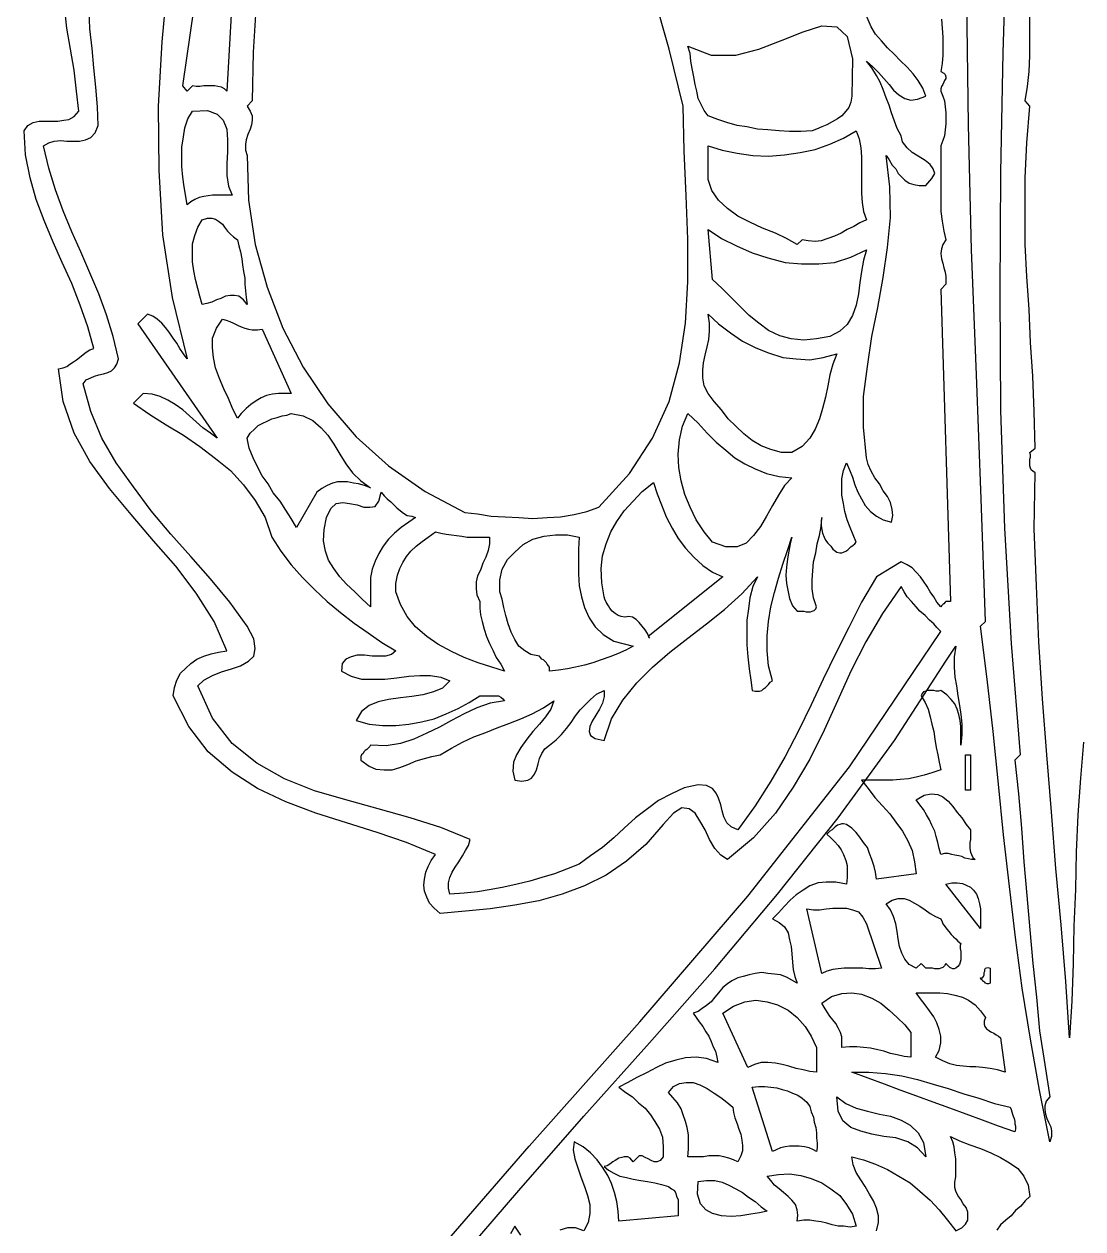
# Model space of a CAD drawing. Extents: x 0.04 to 7.37, y 0.02 to 7.76.
# Drawn here: x 0.344 to 1.759, y 2.611 to 4.222 of the extents above; entities that cross this region are included whole.
import ezdxf

# ---------------------------------------------------------------- set-up
doc = ezdxf.new("R2010")
doc.units = 0
doc.layers.add('1', color=7, linetype='Continuous')

msp = doc.modelspace()

# ---------------------------------------------------------------- linework, layer by layer
for points in [[(0.654, 4.248), (0.65, 4.184), (0.649, 4.119), (0.642, 4.112), (0.646, 4.105), (0.649, 4.099), (0.649, 4.093), (0.648, 4.087), (0.646, 4.081), (0.643, 4.074), (0.641, 4.067), (0.64, 4.061), (0.64, 4.053), (0.642, 4.046), (0.644, 3.986), (0.653, 3.927), (0.669, 3.87), (0.69, 3.815), (0.717, 3.763), (0.75, 3.714), (0.788, 3.67), (0.831, 3.631), (0.88, 3.597), (0.933, 3.569), (0.95, 3.567), (0.968, 3.564), (0.987, 3.563), (1.005, 3.562), (1.024, 3.561), (1.043, 3.562), (1.061, 3.563), (1.079, 3.566), (1.096, 3.57), (1.112, 3.576), (1.153, 3.621), (1.184, 3.668), (1.206, 3.717), (1.22, 3.769), (1.228, 3.822), (1.231, 3.877), (1.231, 3.934), (1.229, 3.992), (1.226, 4.052), (1.225, 4.112), (1.206, 4.188), (1.185, 4.262)], [(0.874, 2.555), (1.019, 2.722), (1.167, 2.888), (1.311, 3.056), (1.447, 3.229), (1.569, 3.41), (1.564, 3.415), (1.56, 3.42), (1.554, 3.425), (1.548, 3.431), (1.541, 3.437), (1.536, 3.443), (1.53, 3.45), (1.524, 3.456), (1.52, 3.463), (1.516, 3.47), (1.491, 3.434), (1.469, 3.396), (1.449, 3.357), (1.431, 3.317), (1.413, 3.278), (1.394, 3.239), (1.372, 3.202), (1.348, 3.167), (1.319, 3.134), (1.284, 3.105), (1.275, 3.111), (1.267, 3.12), (1.26, 3.132), (1.254, 3.145), (1.247, 3.157), (1.241, 3.167), (1.233, 3.173), (1.223, 3.174), (1.212, 3.167), (1.198, 3.152), (1.175, 3.125), (1.149, 3.103), (1.122, 3.084), (1.093, 3.07), (1.063, 3.059), (1.032, 3.05), (1, 3.044), (0.967, 3.039), (0.934, 3.036), (0.9, 3.033), (0.892, 3.04), (0.886, 3.047), (0.882, 3.055), (0.879, 3.063), (0.878, 3.071), (0.879, 3.079), (0.881, 3.088), (0.884, 3.096), (0.888, 3.104), (0.894, 3.112), (0.855, 3.128), (0.816, 3.141), (0.775, 3.154), (0.734, 3.167), (0.694, 3.182), (0.656, 3.2), (0.622, 3.222), (0.59, 3.249), (0.564, 3.283), (0.543, 3.324), (0.545, 3.335), (0.548, 3.345), (0.553, 3.354), (0.56, 3.361), (0.567, 3.367), (0.575, 3.373), (0.584, 3.377), (0.594, 3.38), (0.604, 3.382), (0.615, 3.384), (0.598, 3.423), (0.574, 3.461), (0.547, 3.497), (0.517, 3.531), (0.487, 3.566), (0.458, 3.601), (0.432, 3.637), (0.411, 3.675), (0.396, 3.717), (0.39, 3.761), (0.396, 3.762), (0.401, 3.764), (0.405, 3.767), (0.41, 3.77), (0.414, 3.773), (0.418, 3.776), (0.423, 3.78), (0.427, 3.783), (0.432, 3.786), (0.437, 3.788), (0.429, 3.817), (0.419, 3.846), (0.408, 3.875), (0.395, 3.903), (0.383, 3.93), (0.371, 3.959), (0.36, 3.987), (0.352, 4.016), (0.346, 4.047), (0.344, 4.079), (0.349, 4.086), (0.356, 4.09), (0.364, 4.092), (0.372, 4.092), (0.38, 4.092), (0.389, 4.092), (0.397, 4.093), (0.404, 4.094), (0.411, 4.098), (0.417, 4.105), (0.414, 4.132), (0.411, 4.16), (0.406, 4.188), (0.401, 4.216), (0.398, 4.245)]]:
    msp.add_lwpolyline(points)
at = {"layer": '1'}
for points in [[(1.657, 4.342), (1.652, 4.183), (1.649, 4.023), (1.648, 3.863), (1.649, 3.705), (1.654, 3.548), (1.663, 3.394), (1.675, 3.245), (1.668, 3.238), (1.673, 3.193), (1.677, 3.147), (1.68, 3.102), (1.684, 3.057), (1.688, 3.011), (1.692, 2.966), (1.697, 2.921), (1.701, 2.876), (1.708, 2.831), (1.715, 2.788), (1.71, 2.782), (1.708, 2.776), (1.708, 2.771), (1.709, 2.765), (1.711, 2.759), (1.713, 2.754), (1.716, 2.748), (1.717, 2.742), (1.717, 2.735), (1.715, 2.728), (1.701, 2.797), (1.689, 2.865), (1.678, 2.933), (1.669, 3.001), (1.661, 3.069), (1.653, 3.138), (1.646, 3.206), (1.639, 3.276), (1.631, 3.346), (1.622, 3.417), (1.629, 3.423), (1.623, 3.587), (1.617, 3.753), (1.61, 3.92), (1.606, 4.087), (1.604, 4.254)], [(0.536, 4.285), (0.528, 4.198), (0.523, 4.112), (0.524, 4.026), (0.529, 3.94), (0.542, 3.856), (0.562, 3.774), (0.557, 3.781), (0.552, 3.788), (0.548, 3.795), (0.543, 3.802), (0.538, 3.81), (0.533, 3.816), (0.528, 3.822), (0.522, 3.827), (0.516, 3.831), (0.509, 3.834), (0.496, 3.821), (0.602, 3.668), (0.593, 3.675), (0.583, 3.682), (0.574, 3.69), (0.565, 3.698), (0.556, 3.706), (0.546, 3.713), (0.536, 3.719), (0.526, 3.724), (0.515, 3.727), (0.503, 3.728), (0.49, 3.715), (0.512, 3.7), (0.534, 3.686), (0.557, 3.672), (0.579, 3.657), (0.6, 3.641), (0.62, 3.625), (0.637, 3.606), (0.653, 3.585), (0.666, 3.562), (0.675, 3.536), (0.687, 3.517), (0.701, 3.499), (0.716, 3.482), (0.732, 3.466), (0.749, 3.45), (0.767, 3.435), (0.785, 3.421), (0.804, 3.408), (0.822, 3.395), (0.841, 3.384), (0.835, 3.379), (0.827, 3.377), (0.819, 3.377), (0.809, 3.377), (0.799, 3.378), (0.789, 3.378), (0.781, 3.376), (0.774, 3.373), (0.769, 3.367), (0.768, 3.357), (0.781, 3.35), (0.795, 3.346), (0.811, 3.346), (0.826, 3.346), (0.842, 3.348), (0.858, 3.35), (0.873, 3.351), (0.887, 3.351), (0.901, 3.349), (0.913, 3.344), (0.903, 3.334), (0.891, 3.329), (0.877, 3.325), (0.862, 3.323), (0.847, 3.321), (0.831, 3.319), (0.817, 3.316), (0.805, 3.311), (0.795, 3.303), (0.788, 3.291), (0.805, 3.286), (0.823, 3.284), (0.841, 3.284), (0.858, 3.286), (0.875, 3.289), (0.892, 3.293), (0.908, 3.3), (0.924, 3.307), (0.939, 3.315), (0.953, 3.324), (0.956, 3.324), (0.96, 3.324), (0.964, 3.324), (0.968, 3.324), (0.971, 3.324), (0.975, 3.324), (0.978, 3.324), (0.981, 3.322), (0.984, 3.32), (0.986, 3.317), (0.967, 3.314), (0.949, 3.308), (0.932, 3.3), (0.915, 3.291), (0.899, 3.282), (0.882, 3.274), (0.865, 3.266), (0.847, 3.26), (0.828, 3.257), (0.807, 3.258), (0.806, 3.256), (0.804, 3.254), (0.802, 3.252), (0.8, 3.251), (0.798, 3.249), (0.797, 3.247), (0.795, 3.245), (0.794, 3.243), (0.794, 3.241), (0.794, 3.238), (0.805, 3.23), (0.814, 3.226), (0.825, 3.225), (0.836, 3.225), (0.846, 3.228), (0.857, 3.232), (0.868, 3.237), (0.879, 3.24), (0.889, 3.243), (0.9, 3.245), (0.915, 3.254), (0.93, 3.262), (0.945, 3.269), (0.961, 3.275), (0.976, 3.281), (0.992, 3.287), (1.008, 3.293), (1.023, 3.3), (1.038, 3.308), (1.052, 3.317), (1.048, 3.306), (1.041, 3.296), (1.033, 3.286), (1.024, 3.276), (1.016, 3.266), (1.008, 3.255), (1.002, 3.245), (0.998, 3.235), (0.997, 3.223), (1, 3.211), (1.009, 3.21), (1.017, 3.211), (1.022, 3.214), (1.026, 3.219), (1.029, 3.225), (1.031, 3.233), (1.033, 3.24), (1.036, 3.247), (1.04, 3.253), (1.046, 3.258), (1.055, 3.265), (1.062, 3.272), (1.069, 3.28), (1.075, 3.288), (1.081, 3.297), (1.087, 3.305), (1.094, 3.312), (1.101, 3.319), (1.109, 3.326), (1.119, 3.331), (1.119, 3.323), (1.117, 3.314), (1.113, 3.306), (1.108, 3.298), (1.103, 3.29), (1.1, 3.283), (1.099, 3.276), (1.101, 3.271), (1.107, 3.267), (1.119, 3.264), (1.129, 3.293), (1.144, 3.318), (1.163, 3.341), (1.184, 3.362), (1.207, 3.382), (1.231, 3.401), (1.256, 3.42), (1.28, 3.439), (1.303, 3.46), (1.324, 3.483), (1.318, 3.47), (1.314, 3.455), (1.312, 3.44), (1.31, 3.425), (1.31, 3.408), (1.31, 3.392), (1.311, 3.376), (1.313, 3.36), (1.315, 3.345), (1.317, 3.331), (1.321, 3.33), (1.324, 3.33), (1.327, 3.33), (1.33, 3.331), (1.332, 3.333), (1.335, 3.335), (1.337, 3.337), (1.339, 3.339), (1.341, 3.342), (1.344, 3.344), (1.339, 3.364), (1.337, 3.384), (1.337, 3.404), (1.339, 3.423), (1.342, 3.443), (1.347, 3.462), (1.352, 3.481), (1.358, 3.5), (1.364, 3.518), (1.37, 3.536), (1.368, 3.527), (1.366, 3.517), (1.364, 3.507), (1.363, 3.496), (1.362, 3.485), (1.363, 3.474), (1.365, 3.463), (1.367, 3.454), (1.371, 3.444), (1.377, 3.437), (1.38, 3.437), (1.383, 3.437), (1.386, 3.437), (1.389, 3.436), (1.392, 3.436), (1.395, 3.436), (1.397, 3.437), (1.4, 3.438), (1.402, 3.44), (1.403, 3.443), (1.399, 3.455), (1.397, 3.467), (1.397, 3.479), (1.398, 3.491), (1.399, 3.503), (1.402, 3.515), (1.404, 3.527), (1.407, 3.538), (1.409, 3.55), (1.41, 3.562), (1.409, 3.557), (1.409, 3.551), (1.41, 3.546), (1.411, 3.541), (1.413, 3.536), (1.415, 3.532), (1.418, 3.528), (1.422, 3.524), (1.425, 3.52), (1.43, 3.516), (1.434, 3.515), (1.437, 3.515), (1.439, 3.516), (1.442, 3.517), (1.445, 3.519), (1.447, 3.521), (1.449, 3.523), (1.452, 3.525), (1.454, 3.527), (1.456, 3.529), (1.452, 3.539), (1.448, 3.549), (1.444, 3.559), (1.441, 3.57), (1.439, 3.581), (1.437, 3.592), (1.437, 3.603), (1.437, 3.614), (1.439, 3.625), (1.443, 3.635), (1.447, 3.626), (1.451, 3.616), (1.454, 3.606), (1.458, 3.596), (1.463, 3.587), (1.468, 3.578), (1.475, 3.57), (1.483, 3.564), (1.492, 3.559), (1.503, 3.556), (1.505, 3.565), (1.504, 3.573), (1.502, 3.582), (1.498, 3.59), (1.492, 3.598), (1.487, 3.607), (1.481, 3.615), (1.476, 3.624), (1.472, 3.633), (1.47, 3.642), (1.466, 3.683), (1.466, 3.724), (1.471, 3.764), (1.477, 3.804), (1.485, 3.843), (1.492, 3.883), (1.498, 3.923), (1.502, 3.963), (1.501, 4.004), (1.496, 4.046), (1.5, 4.04), (1.504, 4.033), (1.509, 4.028), (1.512, 4.022), (1.517, 4.017), (1.521, 4.013), (1.527, 4.009), (1.533, 4.007), (1.54, 4.006), (1.549, 4.006), (1.557, 4.015), (1.561, 4.022), (1.559, 4.028), (1.555, 4.034), (1.548, 4.039), (1.539, 4.045), (1.531, 4.05), (1.524, 4.056), (1.518, 4.064), (1.516, 4.072), (1.511, 4.082), (1.507, 4.092), (1.503, 4.103), (1.5, 4.113), (1.496, 4.123), (1.492, 4.134), (1.488, 4.144), (1.483, 4.153), (1.477, 4.163), (1.47, 4.172), (1.478, 4.165), (1.486, 4.157), (1.493, 4.149), (1.5, 4.141), (1.506, 4.133), (1.513, 4.127), (1.521, 4.122), (1.529, 4.12), (1.538, 4.121), (1.549, 4.125), (1.545, 4.136), (1.539, 4.146), (1.532, 4.155), (1.524, 4.164), (1.515, 4.173), (1.507, 4.181), (1.498, 4.19), (1.49, 4.199), (1.482, 4.208), (1.476, 4.218), (1.451, 4.276)], [(0.622, 4.258), (0.615, 4.132), (0.612, 4.135), (0.608, 4.137), (0.603, 4.138), (0.599, 4.139), (0.594, 4.139), (0.589, 4.139), (0.584, 4.139), (0.579, 4.138), (0.574, 4.138), (0.569, 4.139), (0.562, 4.132), (0.556, 4.139), (0.576, 4.278)], [(1.57, 4.228), (1.571, 4.216), (1.572, 4.204), (1.572, 4.192), (1.572, 4.18), (1.571, 4.169), (1.569, 4.158), (1.573, 4.156), (1.575, 4.154), (1.576, 4.151), (1.576, 4.149), (1.574, 4.146), (1.573, 4.144), (1.572, 4.141), (1.57, 4.138), (1.569, 4.135), (1.569, 4.132), (1.572, 4.125), (1.574, 4.119), (1.575, 4.111), (1.576, 4.103), (1.576, 4.096), (1.576, 4.088), (1.575, 4.08), (1.574, 4.072), (1.572, 4.066), (1.569, 4.059), (1.569, 4.048), (1.569, 4.037), (1.569, 4.024), (1.569, 4.011), (1.569, 3.998), (1.569, 3.984), (1.569, 3.971), (1.571, 3.958), (1.573, 3.945), (1.576, 3.933), (1.572, 3.927), (1.57, 3.921), (1.569, 3.915), (1.57, 3.908), (1.572, 3.902), (1.573, 3.896), (1.575, 3.89), (1.576, 3.884), (1.576, 3.879), (1.576, 3.874), (1.569, 3.867), (1.582, 3.45), (1.58, 3.45), (1.578, 3.45), (1.576, 3.45), (1.575, 3.449), (1.573, 3.447), (1.572, 3.446), (1.57, 3.444), (1.569, 3.443), (1.564, 3.449), (1.56, 3.456), (1.555, 3.463), (1.551, 3.47), (1.546, 3.477), (1.542, 3.483), (1.536, 3.489), (1.531, 3.495), (1.524, 3.499), (1.516, 3.503), (1.483, 3.483), (1.463, 3.449), (1.446, 3.415), (1.429, 3.381), (1.412, 3.346), (1.396, 3.312), (1.379, 3.277), (1.361, 3.243), (1.342, 3.21), (1.321, 3.177), (1.298, 3.145), (1.289, 3.149), (1.283, 3.154), (1.279, 3.162), (1.277, 3.17), (1.275, 3.178), (1.272, 3.187), (1.269, 3.194), (1.264, 3.2), (1.256, 3.204), (1.245, 3.205), (1.226, 3.201), (1.209, 3.193), (1.192, 3.184), (1.177, 3.173), (1.161, 3.161), (1.146, 3.147), (1.132, 3.134), (1.117, 3.121), (1.101, 3.11), (1.086, 3.099), (1.069, 3.092), (1.053, 3.086), (1.036, 3.081), (1.02, 3.076), (1.003, 3.072), (0.985, 3.068), (0.968, 3.065), (0.95, 3.062), (0.932, 3.06), (0.913, 3.059), (0.911, 3.067), (0.911, 3.074), (0.913, 3.081), (0.916, 3.088), (0.92, 3.095), (0.925, 3.102), (0.93, 3.11), (0.934, 3.117), (0.938, 3.124), (0.94, 3.132), (0.901, 3.148), (0.86, 3.161), (0.817, 3.173), (0.774, 3.185), (0.732, 3.197), (0.692, 3.213), (0.655, 3.234), (0.622, 3.26), (0.596, 3.294), (0.576, 3.337), (0.584, 3.345), (0.596, 3.351), (0.608, 3.356), (0.621, 3.36), (0.633, 3.364), (0.644, 3.37), (0.651, 3.377), (0.653, 3.387), (0.651, 3.4), (0.642, 3.417), (0.619, 3.449), (0.593, 3.48), (0.567, 3.51), (0.54, 3.54), (0.514, 3.571), (0.49, 3.603), (0.467, 3.635), (0.448, 3.668), (0.433, 3.704), (0.423, 3.741), (0.427, 3.746), (0.433, 3.749), (0.438, 3.751), (0.444, 3.753), (0.45, 3.754), (0.456, 3.756), (0.461, 3.758), (0.465, 3.762), (0.468, 3.767), (0.47, 3.774), (0.463, 3.804), (0.454, 3.833), (0.444, 3.861), (0.432, 3.889), (0.42, 3.917), (0.408, 3.944), (0.396, 3.972), (0.386, 4), (0.377, 4.029), (0.37, 4.059), (0.377, 4.063), (0.384, 4.065), (0.393, 4.066), (0.401, 4.065), (0.41, 4.065), (0.418, 4.065), (0.426, 4.067), (0.433, 4.07), (0.439, 4.076), (0.443, 4.086), (0.442, 4.111), (0.44, 4.137), (0.437, 4.163), (0.435, 4.189), (0.432, 4.215), (0.431, 4.24)], [(1.76, 3.262), (1.756, 3.214), (1.752, 3.165), (1.75, 3.115), (1.749, 3.065), (1.747, 3.016), (1.746, 2.966), (1.744, 2.916), (1.741, 2.867), (1.736, 2.942), (1.73, 3.018), (1.723, 3.093), (1.717, 3.169), (1.711, 3.245), (1.705, 3.32), (1.7, 3.396), (1.697, 3.471), (1.694, 3.547), (1.695, 3.622), (1.692, 3.624), (1.69, 3.626), (1.689, 3.628), (1.688, 3.631), (1.688, 3.634), (1.688, 3.637), (1.688, 3.64), (1.689, 3.643), (1.689, 3.646), (1.688, 3.649), (1.695, 3.655), (1.694, 3.704), (1.692, 3.751), (1.689, 3.796), (1.687, 3.84), (1.684, 3.884), (1.682, 3.927), (1.682, 3.971), (1.682, 4.016), (1.684, 4.063), (1.688, 4.112), (1.682, 4.119), (1.685, 4.138), (1.687, 4.158), (1.688, 4.179), (1.688, 4.2), (1.688, 4.221), (1.688, 4.242)], [(1.45, 4.125), (1.449, 4.117), (1.446, 4.11), (1.442, 4.105), (1.437, 4.099), (1.431, 4.095), (1.424, 4.091), (1.417, 4.087), (1.41, 4.084), (1.403, 4.081), (1.397, 4.079), (1.382, 4.078), (1.367, 4.078), (1.353, 4.079), (1.338, 4.08), (1.324, 4.081), (1.31, 4.084), (1.297, 4.086), (1.283, 4.09), (1.271, 4.094), (1.258, 4.099), (1.253, 4.106), (1.249, 4.114), (1.245, 4.122), (1.243, 4.132), (1.241, 4.141), (1.239, 4.151), (1.237, 4.162), (1.235, 4.172), (1.234, 4.182), (1.231, 4.192), (1.262, 4.18), (1.295, 4.18), (1.326, 4.188), (1.357, 4.2), (1.385, 4.211), (1.41, 4.219), (1.43, 4.218), (1.444, 4.205), (1.451, 4.175), (1.45, 4.125)], [(0.622, 3.993), (0.615, 3.993), (0.609, 3.993), (0.603, 3.993), (0.596, 3.993), (0.59, 3.992), (0.584, 3.991), (0.578, 3.99), (0.572, 3.987), (0.567, 3.984), (0.562, 3.98), (0.56, 3.991), (0.558, 4.004), (0.556, 4.017), (0.555, 4.031), (0.555, 4.044), (0.555, 4.057), (0.557, 4.071), (0.559, 4.083), (0.563, 4.095), (0.569, 4.105), (0.589, 4.106), (0.602, 4.101), (0.61, 4.093), (0.615, 4.081), (0.616, 4.067), (0.616, 4.051), (0.615, 4.035), (0.615, 4.019), (0.617, 4.005), (0.622, 3.993)], [(1.47, 3.96), (1.461, 3.956), (1.453, 3.951), (1.444, 3.947), (1.436, 3.942), (1.427, 3.938), (1.418, 3.935), (1.409, 3.932), (1.401, 3.931), (1.392, 3.932), (1.384, 3.933), (1.377, 3.927), (1.363, 3.935), (1.348, 3.942), (1.331, 3.949), (1.314, 3.957), (1.298, 3.965), (1.284, 3.975), (1.272, 3.986), (1.263, 3.999), (1.258, 4.014), (1.258, 4.033), (1.258, 4.059), (1.277, 4.053), (1.297, 4.049), (1.318, 4.046), (1.339, 4.045), (1.36, 4.047), (1.381, 4.05), (1.401, 4.054), (1.421, 4.061), (1.439, 4.069), (1.456, 4.079), (1.46, 4.068), (1.462, 4.056), (1.463, 4.044), (1.463, 4.032), (1.463, 4.019), (1.463, 4.007), (1.463, 3.995), (1.464, 3.983), (1.466, 3.971), (1.47, 3.96)], [(0.629, 3.933), (0.631, 3.925), (0.633, 3.917), (0.635, 3.908), (0.636, 3.9), (0.637, 3.891), (0.639, 3.882), (0.639, 3.874), (0.64, 3.865), (0.641, 3.856), (0.642, 3.847), (0.637, 3.853), (0.631, 3.858), (0.625, 3.859), (0.62, 3.859), (0.613, 3.858), (0.607, 3.855), (0.601, 3.853), (0.595, 3.85), (0.588, 3.848), (0.582, 3.847), (0.579, 3.858), (0.576, 3.868), (0.573, 3.88), (0.571, 3.892), (0.569, 3.904), (0.569, 3.916), (0.569, 3.928), (0.572, 3.939), (0.576, 3.95), (0.582, 3.96), (0.589, 3.962), (0.595, 3.962), (0.6, 3.961), (0.604, 3.958), (0.609, 3.954), (0.612, 3.95), (0.616, 3.945), (0.62, 3.941), (0.624, 3.937), (0.629, 3.933)], [(1.47, 3.92), (1.466, 3.906), (1.463, 3.891), (1.461, 3.876), (1.459, 3.861), (1.456, 3.846), (1.451, 3.832), (1.444, 3.82), (1.434, 3.811), (1.421, 3.804), (1.403, 3.801), (1.386, 3.799), (1.369, 3.801), (1.354, 3.805), (1.339, 3.812), (1.326, 3.822), (1.313, 3.832), (1.301, 3.844), (1.289, 3.856), (1.277, 3.868), (1.264, 3.88), (1.258, 3.947), (1.276, 3.935), (1.296, 3.925), (1.317, 3.916), (1.338, 3.909), (1.361, 3.903), (1.383, 3.901), (1.406, 3.901), (1.427, 3.903), (1.449, 3.91), (1.47, 3.92)], [(1.43, 3.781), (1.425, 3.767), (1.421, 3.753), (1.418, 3.738), (1.415, 3.723), (1.411, 3.708), (1.407, 3.694), (1.401, 3.68), (1.394, 3.668), (1.384, 3.657), (1.37, 3.649), (1.356, 3.649), (1.342, 3.653), (1.329, 3.658), (1.317, 3.665), (1.306, 3.674), (1.295, 3.684), (1.285, 3.694), (1.276, 3.706), (1.266, 3.717), (1.258, 3.728), (1.253, 3.738), (1.251, 3.749), (1.251, 3.759), (1.252, 3.769), (1.254, 3.779), (1.257, 3.79), (1.259, 3.8), (1.26, 3.811), (1.26, 3.822), (1.258, 3.834), (1.272, 3.821), (1.288, 3.809), (1.304, 3.798), (1.322, 3.789), (1.339, 3.782), (1.358, 3.776), (1.376, 3.774), (1.394, 3.773), (1.412, 3.776), (1.43, 3.781)], [(0.662, 3.814), (0.701, 3.728), (0.692, 3.728), (0.684, 3.728), (0.676, 3.727), (0.668, 3.725), (0.661, 3.722), (0.654, 3.718), (0.647, 3.713), (0.641, 3.708), (0.634, 3.701), (0.629, 3.695), (0.623, 3.707), (0.617, 3.721), (0.611, 3.734), (0.605, 3.748), (0.6, 3.762), (0.597, 3.776), (0.596, 3.789), (0.596, 3.802), (0.601, 3.815), (0.609, 3.827), (0.614, 3.826), (0.619, 3.824), (0.624, 3.822), (0.629, 3.819), (0.634, 3.817), (0.639, 3.815), (0.644, 3.814), (0.649, 3.813), (0.656, 3.813), (0.662, 3.814)], [(0.807, 3.602), (0.799, 3.605), (0.791, 3.607), (0.784, 3.608), (0.776, 3.61), (0.769, 3.61), (0.763, 3.61), (0.756, 3.608), (0.749, 3.605), (0.742, 3.601), (0.735, 3.596), (0.708, 3.549), (0.701, 3.561), (0.694, 3.572), (0.686, 3.584), (0.677, 3.595), (0.67, 3.607), (0.662, 3.618), (0.656, 3.63), (0.65, 3.642), (0.645, 3.655), (0.642, 3.668), (0.646, 3.675), (0.652, 3.68), (0.657, 3.685), (0.663, 3.688), (0.669, 3.691), (0.675, 3.694), (0.682, 3.696), (0.689, 3.698), (0.695, 3.699), (0.701, 3.701), (0.717, 3.698), (0.73, 3.692), (0.741, 3.682), (0.75, 3.672), (0.758, 3.66), (0.766, 3.647), (0.774, 3.634), (0.783, 3.622), (0.794, 3.611), (0.807, 3.602)], [(1.37, 3.615), (1.36, 3.605), (1.352, 3.592), (1.344, 3.578), (1.336, 3.564), (1.328, 3.55), (1.319, 3.538), (1.309, 3.528), (1.297, 3.523), (1.282, 3.523), (1.264, 3.529), (1.253, 3.543), (1.242, 3.559), (1.234, 3.576), (1.227, 3.593), (1.222, 3.611), (1.219, 3.629), (1.218, 3.647), (1.22, 3.666), (1.224, 3.684), (1.231, 3.701), (1.245, 3.688), (1.257, 3.675), (1.269, 3.663), (1.282, 3.652), (1.294, 3.642), (1.307, 3.634), (1.321, 3.627), (1.336, 3.621), (1.353, 3.617), (1.37, 3.615)], [(1.278, 3.483), (1.178, 3.403), (1.18, 3.401), (1.18, 3.401), (1.179, 3.403), (1.177, 3.407), (1.174, 3.412), (1.17, 3.417), (1.166, 3.422), (1.162, 3.426), (1.157, 3.429), (1.152, 3.43), (1.147, 3.429), (1.142, 3.43), (1.138, 3.431), (1.134, 3.434), (1.13, 3.437), (1.127, 3.441), (1.125, 3.444), (1.122, 3.449), (1.12, 3.453), (1.119, 3.456), (1.116, 3.475), (1.115, 3.494), (1.117, 3.511), (1.122, 3.527), (1.128, 3.543), (1.136, 3.557), (1.146, 3.571), (1.158, 3.584), (1.17, 3.597), (1.185, 3.609), (1.19, 3.594), (1.196, 3.579), (1.202, 3.563), (1.21, 3.548), (1.218, 3.534), (1.228, 3.521), (1.239, 3.509), (1.251, 3.498), (1.264, 3.489), (1.278, 3.483)], [(0.867, 3.562), (0.858, 3.556), (0.848, 3.549), (0.839, 3.541), (0.831, 3.533), (0.824, 3.524), (0.818, 3.514), (0.813, 3.504), (0.809, 3.493), (0.807, 3.482), (0.807, 3.47), (0.807, 3.443), (0.796, 3.453), (0.786, 3.463), (0.775, 3.473), (0.766, 3.483), (0.758, 3.494), (0.751, 3.505), (0.747, 3.517), (0.744, 3.531), (0.745, 3.546), (0.748, 3.562), (0.754, 3.574), (0.761, 3.581), (0.77, 3.582), (0.779, 3.581), (0.789, 3.579), (0.798, 3.576), (0.806, 3.576), (0.813, 3.577), (0.818, 3.584), (0.821, 3.596), (0.825, 3.591), (0.829, 3.587), (0.834, 3.583), (0.838, 3.579), (0.842, 3.575), (0.847, 3.571), (0.851, 3.568), (0.856, 3.565), (0.862, 3.564), (0.867, 3.562)], [(0.966, 3.536), (0.966, 3.527), (0.964, 3.518), (0.961, 3.509), (0.957, 3.501), (0.954, 3.492), (0.95, 3.484), (0.948, 3.476), (0.948, 3.467), (0.949, 3.459), (0.953, 3.45), (0.953, 3.441), (0.954, 3.432), (0.956, 3.423), (0.959, 3.413), (0.962, 3.403), (0.966, 3.394), (0.971, 3.384), (0.975, 3.375), (0.981, 3.366), (0.986, 3.357), (0.969, 3.362), (0.951, 3.368), (0.932, 3.375), (0.915, 3.383), (0.897, 3.393), (0.882, 3.403), (0.867, 3.416), (0.856, 3.43), (0.847, 3.446), (0.841, 3.463), (0.841, 3.474), (0.843, 3.485), (0.846, 3.494), (0.85, 3.502), (0.855, 3.51), (0.861, 3.517), (0.868, 3.524), (0.876, 3.53), (0.884, 3.536), (0.894, 3.543), (0.901, 3.541), (0.908, 3.54), (0.915, 3.539), (0.922, 3.538), (0.929, 3.537), (0.936, 3.536), (0.944, 3.536), (0.951, 3.536), (0.959, 3.536), (0.966, 3.536)], [(1.086, 3.536), (1.085, 3.52), (1.085, 3.504), (1.085, 3.487), (1.086, 3.471), (1.089, 3.456), (1.093, 3.442), (1.099, 3.428), (1.107, 3.416), (1.118, 3.406), (1.132, 3.397), (1.158, 3.39), (1.148, 3.385), (1.137, 3.38), (1.127, 3.376), (1.115, 3.372), (1.104, 3.368), (1.093, 3.365), (1.081, 3.362), (1.07, 3.36), (1.058, 3.358), (1.046, 3.357), (1.046, 3.36), (1.046, 3.362), (1.045, 3.364), (1.043, 3.366), (1.042, 3.368), (1.04, 3.37), (1.038, 3.372), (1.036, 3.373), (1.034, 3.375), (1.033, 3.377), (1.021, 3.379), (1.013, 3.384), (1.005, 3.39), (1, 3.399), (0.995, 3.409), (0.991, 3.42), (0.988, 3.431), (0.985, 3.442), (0.983, 3.453), (0.98, 3.463), (0.98, 3.479), (0.983, 3.493), (0.99, 3.506), (1, 3.516), (1.011, 3.526), (1.024, 3.533), (1.039, 3.537), (1.054, 3.539), (1.07, 3.539), (1.086, 3.536)], [(0.92, 2.564), (1.005, 2.663), (1.092, 2.762), (1.18, 2.86), (1.267, 2.959), (1.351, 3.059), (1.432, 3.161), (1.507, 3.264), (1.576, 3.37), (1.589, 3.39), (1.587, 3.376), (1.587, 3.362), (1.588, 3.349), (1.59, 3.337), (1.592, 3.324), (1.594, 3.311), (1.596, 3.299), (1.597, 3.286), (1.597, 3.272), (1.596, 3.258)], [(1.596, 3.258), (1.596, 3.266), (1.596, 3.275), (1.596, 3.283), (1.595, 3.291), (1.593, 3.299), (1.591, 3.306), (1.588, 3.313), (1.583, 3.319), (1.577, 3.325), (1.569, 3.331), (1.566, 3.33), (1.563, 3.33), (1.56, 3.331), (1.557, 3.331), (1.554, 3.331), (1.551, 3.331), (1.549, 3.33), (1.546, 3.329), (1.544, 3.327), (1.543, 3.324), (1.548, 3.315), (1.552, 3.306), (1.555, 3.296), (1.557, 3.286), (1.56, 3.276), (1.561, 3.266), (1.563, 3.255), (1.565, 3.245), (1.567, 3.235), (1.569, 3.225), (1.557, 3.221), (1.547, 3.218), (1.536, 3.215), (1.526, 3.213), (1.515, 3.212), (1.505, 3.211), (1.495, 3.211), (1.485, 3.211), (1.474, 3.211), (1.463, 3.211), (1.472, 3.2), (1.481, 3.188), (1.491, 3.177), (1.501, 3.166), (1.509, 3.155), (1.518, 3.143), (1.525, 3.13), (1.531, 3.117), (1.534, 3.102), (1.536, 3.086), (1.483, 3.079), (1.482, 3.088), (1.48, 3.096), (1.477, 3.105), (1.474, 3.113), (1.471, 3.121), (1.466, 3.128), (1.461, 3.135), (1.456, 3.141), (1.45, 3.147), (1.443, 3.152), (1.439, 3.153), (1.437, 3.153), (1.434, 3.152), (1.431, 3.151), (1.428, 3.149), (1.426, 3.147), (1.424, 3.145), (1.421, 3.143), (1.419, 3.141), (1.417, 3.139), (1.422, 3.134), (1.427, 3.129), (1.432, 3.124), (1.436, 3.118), (1.439, 3.112), (1.442, 3.104), (1.444, 3.097), (1.444, 3.089), (1.444, 3.081), (1.443, 3.072), (1.429, 3.075), (1.416, 3.075), (1.405, 3.074), (1.394, 3.07), (1.385, 3.064), (1.376, 3.058), (1.368, 3.051), (1.36, 3.043), (1.352, 3.034), (1.344, 3.026), (1.353, 3.021), (1.36, 3.015), (1.365, 3.007), (1.367, 2.998), (1.369, 2.989), (1.37, 2.979), (1.371, 2.968), (1.372, 2.958), (1.374, 2.949), (1.377, 2.94), (1.37, 2.944), (1.363, 2.948), (1.355, 2.951), (1.347, 2.952), (1.338, 2.953), (1.33, 2.954), (1.321, 2.953), (1.313, 2.951), (1.305, 2.949), (1.298, 2.947), (1.29, 2.943), (1.284, 2.939), (1.278, 2.934), (1.272, 2.927), (1.267, 2.921), (1.262, 2.915), (1.256, 2.91), (1.25, 2.906), (1.245, 2.902), (1.238, 2.9), (1.242, 2.894), (1.246, 2.888), (1.251, 2.882), (1.255, 2.875), (1.259, 2.869), (1.262, 2.862), (1.265, 2.855), (1.268, 2.849), (1.27, 2.841), (1.271, 2.834), (1.256, 2.839), (1.242, 2.841), (1.228, 2.84), (1.215, 2.837), (1.201, 2.833), (1.189, 2.827), (1.176, 2.82), (1.163, 2.814), (1.151, 2.807), (1.139, 2.801), (1.148, 2.794), (1.157, 2.788), (1.165, 2.78), (1.174, 2.773), (1.181, 2.764), (1.187, 2.755), (1.193, 2.745), (1.197, 2.734), (1.198, 2.721), (1.198, 2.708), (1.194, 2.703), (1.19, 2.701), (1.186, 2.701), (1.182, 2.703), (1.178, 2.705), (1.174, 2.707), (1.17, 2.709), (1.166, 2.709), (1.163, 2.706), (1.158, 2.701), (1.154, 2.706), (1.151, 2.708), (1.146, 2.708), (1.143, 2.707), (1.139, 2.706), (1.134, 2.703), (1.131, 2.701), (1.127, 2.698), (1.123, 2.696), (1.119, 2.695), (1.125, 2.69), (1.132, 2.686), (1.14, 2.682), (1.149, 2.68), (1.158, 2.678), (1.168, 2.676), (1.177, 2.675), (1.187, 2.673), (1.196, 2.671), (1.205, 2.668), (1.209, 2.665), (1.213, 2.663), (1.215, 2.659), (1.216, 2.655), (1.218, 2.651), (1.218, 2.647), (1.218, 2.642), (1.218, 2.638), (1.218, 2.633), (1.218, 2.629), (1.139, 2.622), (1.138, 2.635), (1.136, 2.648), (1.133, 2.66), (1.129, 2.672), (1.124, 2.683), (1.117, 2.694), (1.11, 2.704), (1.101, 2.713), (1.091, 2.721), (1.079, 2.728), (1.078, 2.717), (1.08, 2.705), (1.084, 2.693), (1.088, 2.681), (1.093, 2.668), (1.097, 2.656), (1.1, 2.644), (1.1, 2.632), (1.098, 2.62), (1.092, 2.609), (1.081, 2.613), (1.07, 2.613), (1.06, 2.61)], [(1.602, 3.245), (1.609, 3.245), (1.609, 3.198), (1.602, 3.198), (1.602, 3.245)], [(1.609, 3.145), (1.609, 3.141), (1.609, 3.137), (1.609, 3.132), (1.608, 3.128), (1.608, 3.124), (1.608, 3.12), (1.609, 3.115), (1.61, 3.112), (1.612, 3.108), (1.615, 3.105), (1.61, 3.105), (1.606, 3.106), (1.601, 3.107), (1.597, 3.109), (1.593, 3.11), (1.588, 3.111), (1.584, 3.112), (1.579, 3.113), (1.574, 3.113), (1.569, 3.112), (1.567, 3.12), (1.565, 3.128), (1.563, 3.136), (1.561, 3.143), (1.557, 3.151), (1.554, 3.158), (1.55, 3.165), (1.546, 3.172), (1.541, 3.178), (1.536, 3.185), (1.547, 3.191), (1.556, 3.193), (1.565, 3.192), (1.572, 3.189), (1.579, 3.183), (1.585, 3.176), (1.591, 3.168), (1.597, 3.161), (1.603, 3.152), (1.609, 3.145)], [(1.622, 3.039), (1.622, 3.013), (1.576, 3.072), (1.584, 3.074), (1.591, 3.074), (1.598, 3.073), (1.603, 3.071), (1.609, 3.068), (1.613, 3.064), (1.617, 3.059), (1.619, 3.053), (1.621, 3.046), (1.622, 3.039)], [(1.596, 2.993), (1.595, 2.99), (1.595, 2.986), (1.596, 2.982), (1.596, 2.978), (1.596, 2.975), (1.596, 2.971), (1.595, 2.968), (1.594, 2.965), (1.592, 2.962), (1.589, 2.96), (1.587, 2.959), (1.585, 2.959), (1.583, 2.96), (1.581, 2.961), (1.58, 2.962), (1.579, 2.963), (1.577, 2.965), (1.576, 2.966), (1.574, 2.963), (1.572, 2.961), (1.569, 2.96), (1.567, 2.959), (1.564, 2.959), (1.561, 2.959), (1.558, 2.96), (1.555, 2.96), (1.552, 2.96), (1.549, 2.96), (1.543, 2.966), (1.536, 2.96), (1.527, 2.965), (1.521, 2.972), (1.517, 2.98), (1.514, 2.989), (1.512, 2.999), (1.511, 3.009), (1.509, 3.019), (1.506, 3.029), (1.502, 3.038), (1.496, 3.046), (1.504, 3.051), (1.512, 3.053), (1.52, 3.053), (1.527, 3.051), (1.534, 3.047), (1.541, 3.043), (1.548, 3.038), (1.555, 3.033), (1.562, 3.029), (1.569, 3.026), (1.571, 3.022), (1.572, 3.019), (1.575, 3.015), (1.577, 3.012), (1.58, 3.009), (1.583, 3.005), (1.586, 3.002), (1.589, 2.999), (1.592, 2.996), (1.596, 2.993)], [(1.47, 3.019), (1.49, 2.96), (1.482, 2.959), (1.473, 2.959), (1.465, 2.96), (1.456, 2.96), (1.448, 2.96), (1.44, 2.96), (1.432, 2.959), (1.425, 2.958), (1.417, 2.956), (1.41, 2.953), (1.39, 3.039), (1.399, 3.038), (1.407, 3.038), (1.416, 3.039), (1.425, 3.04), (1.435, 3.04), (1.443, 3.04), (1.451, 3.038), (1.459, 3.035), (1.465, 3.028), (1.47, 3.019)], [(1.635, 2.94), (1.633, 2.939), (1.631, 2.939), (1.629, 2.94), (1.628, 2.941), (1.626, 2.942), (1.625, 2.944), (1.623, 2.945), (1.622, 2.947), (1.625, 2.947), (1.626, 2.949), (1.627, 2.951), (1.627, 2.954), (1.628, 2.956), (1.628, 2.958), (1.629, 2.96), (1.632, 2.961), (1.635, 2.96), (1.635, 2.94)], [(1.403, 2.854), (1.403, 2.821), (1.394, 2.822), (1.385, 2.824), (1.376, 2.826), (1.366, 2.829), (1.357, 2.831), (1.348, 2.833), (1.338, 2.834), (1.329, 2.834), (1.32, 2.831), (1.311, 2.827), (1.278, 2.9), (1.292, 2.909), (1.307, 2.915), (1.322, 2.917), (1.337, 2.915), (1.351, 2.911), (1.365, 2.904), (1.377, 2.894), (1.388, 2.882), (1.396, 2.869), (1.403, 2.854)], [(1.529, 2.874), (1.529, 2.841), (1.52, 2.842), (1.511, 2.844), (1.502, 2.846), (1.493, 2.849), (1.485, 2.851), (1.475, 2.853), (1.466, 2.854), (1.457, 2.855), (1.447, 2.855), (1.437, 2.854), (1.437, 2.861), (1.437, 2.868), (1.435, 2.874), (1.432, 2.88), (1.429, 2.886), (1.425, 2.891), (1.421, 2.896), (1.417, 2.902), (1.413, 2.908), (1.41, 2.913), (1.423, 2.922), (1.437, 2.926), (1.45, 2.927), (1.463, 2.925), (1.477, 2.92), (1.489, 2.913), (1.5, 2.904), (1.511, 2.894), (1.521, 2.884), (1.529, 2.874)], [(1.629, 2.894), (1.627, 2.889), (1.627, 2.885), (1.628, 2.882), (1.63, 2.879), (1.633, 2.877), (1.636, 2.875), (1.64, 2.873), (1.643, 2.871), (1.646, 2.869), (1.649, 2.867), (1.655, 2.821), (1.645, 2.824), (1.635, 2.826), (1.625, 2.827), (1.616, 2.828), (1.608, 2.828), (1.599, 2.829), (1.59, 2.83), (1.581, 2.832), (1.572, 2.836), (1.562, 2.841), (1.567, 2.85), (1.569, 2.86), (1.569, 2.869), (1.567, 2.878), (1.564, 2.887), (1.56, 2.895), (1.554, 2.903), (1.548, 2.911), (1.542, 2.919), (1.536, 2.927), (1.547, 2.927), (1.557, 2.927), (1.568, 2.927), (1.578, 2.926), (1.588, 2.924), (1.598, 2.921), (1.606, 2.917), (1.615, 2.911), (1.622, 2.903), (1.629, 2.894)], [(1.662, 2.774), (1.663, 2.771), (1.664, 2.768), (1.665, 2.765), (1.666, 2.762), (1.667, 2.759), (1.668, 2.755), (1.668, 2.752), (1.669, 2.749), (1.669, 2.745), (1.668, 2.741), (1.646, 2.749), (1.625, 2.757), (1.603, 2.765), (1.581, 2.773), (1.559, 2.781), (1.537, 2.789), (1.515, 2.797), (1.494, 2.805), (1.472, 2.813), (1.45, 2.821), (1.473, 2.821), (1.495, 2.819), (1.517, 2.816), (1.538, 2.811), (1.559, 2.805), (1.579, 2.799), (1.6, 2.792), (1.62, 2.786), (1.641, 2.779), (1.662, 2.774)], [(1.291, 2.774), (1.292, 2.767), (1.294, 2.76), (1.297, 2.752), (1.299, 2.745), (1.302, 2.738), (1.303, 2.73), (1.304, 2.723), (1.304, 2.716), (1.302, 2.709), (1.298, 2.701), (1.292, 2.704), (1.286, 2.706), (1.279, 2.708), (1.273, 2.709), (1.266, 2.709), (1.259, 2.709), (1.252, 2.708), (1.245, 2.708), (1.238, 2.708), (1.231, 2.708), (1.232, 2.718), (1.232, 2.728), (1.232, 2.737), (1.23, 2.747), (1.228, 2.755), (1.225, 2.764), (1.222, 2.772), (1.217, 2.78), (1.211, 2.787), (1.205, 2.794), (1.212, 2.802), (1.22, 2.806), (1.229, 2.807), (1.238, 2.807), (1.247, 2.804), (1.257, 2.799), (1.266, 2.793), (1.275, 2.787), (1.283, 2.781), (1.291, 2.774)], [(1.39, 2.781), (1.394, 2.775), (1.396, 2.768), (1.399, 2.761), (1.4, 2.754), (1.402, 2.747), (1.403, 2.74), (1.403, 2.733), (1.404, 2.726), (1.404, 2.72), (1.403, 2.715), (1.399, 2.717), (1.393, 2.72), (1.387, 2.721), (1.38, 2.722), (1.374, 2.722), (1.367, 2.722), (1.361, 2.721), (1.355, 2.72), (1.349, 2.717), (1.344, 2.715), (1.317, 2.801), (1.326, 2.802), (1.334, 2.802), (1.342, 2.801), (1.35, 2.8), (1.357, 2.798), (1.364, 2.796), (1.371, 2.793), (1.378, 2.79), (1.384, 2.786), (1.39, 2.781)], [(1.549, 2.708), (1.538, 2.72), (1.525, 2.728), (1.509, 2.733), (1.493, 2.735), (1.477, 2.738), (1.462, 2.742), (1.449, 2.747), (1.438, 2.756), (1.432, 2.769), (1.43, 2.788), (1.442, 2.779), (1.456, 2.773), (1.471, 2.769), (1.487, 2.765), (1.502, 2.762), (1.516, 2.757), (1.528, 2.75), (1.539, 2.74), (1.546, 2.727), (1.549, 2.708)], [(1.483, 2.609), (1.486, 2.62), (1.486, 2.629), (1.483, 2.639), (1.479, 2.649), (1.474, 2.658), (1.468, 2.668), (1.462, 2.677), (1.456, 2.687), (1.452, 2.697), (1.45, 2.708), (1.466, 2.704), (1.482, 2.698), (1.498, 2.691), (1.513, 2.682), (1.528, 2.673), (1.541, 2.662), (1.555, 2.65), (1.567, 2.637), (1.578, 2.623), (1.589, 2.609), (1.597, 2.613), (1.602, 2.618), (1.605, 2.623), (1.605, 2.629), (1.605, 2.634), (1.603, 2.64), (1.599, 2.645), (1.596, 2.651), (1.592, 2.656), (1.589, 2.662), (1.588, 2.667), (1.588, 2.674), (1.589, 2.681), (1.589, 2.689), (1.589, 2.697), (1.589, 2.705), (1.588, 2.713), (1.587, 2.721), (1.585, 2.728), (1.582, 2.735), (1.594, 2.729), (1.608, 2.724), (1.622, 2.719), (1.636, 2.713), (1.649, 2.707), (1.661, 2.7), (1.672, 2.692), (1.68, 2.682), (1.686, 2.67), (1.688, 2.655)], [(1.337, 2.635), (1.327, 2.633), (1.315, 2.631), (1.302, 2.629), (1.289, 2.628), (1.276, 2.629), (1.264, 2.632), (1.255, 2.637), (1.248, 2.645), (1.244, 2.658), (1.245, 2.675), (1.256, 2.676), (1.267, 2.676), (1.277, 2.674), (1.286, 2.67), (1.295, 2.665), (1.304, 2.66), (1.312, 2.654), (1.321, 2.648), (1.329, 2.641), (1.337, 2.635)], [(1.456, 2.615), (1.448, 2.614), (1.439, 2.615), (1.432, 2.615), (1.424, 2.617), (1.417, 2.619), (1.409, 2.621), (1.402, 2.622), (1.394, 2.623), (1.386, 2.623), (1.377, 2.622), (1.378, 2.63), (1.377, 2.637), (1.375, 2.644), (1.37, 2.65), (1.365, 2.655), (1.359, 2.66), (1.353, 2.665), (1.347, 2.67), (1.342, 2.676), (1.337, 2.682), (1.352, 2.684), (1.367, 2.685), (1.382, 2.683), (1.396, 2.679), (1.41, 2.673), (1.422, 2.665), (1.434, 2.656), (1.443, 2.644), (1.451, 2.631), (1.456, 2.615)], [(1.688, 2.655), (1.682, 2.649), (1.676, 2.642), (1.669, 2.636), (1.663, 2.629), (1.656, 2.623), (1.649, 2.617), (1.644, 2.61)], [(1.008, 2.603), (1, 2.615), (0.994, 2.605)]]:
    msp.add_lwpolyline(points, dxfattribs=at)

doc.saveas('drawing.dxf')
